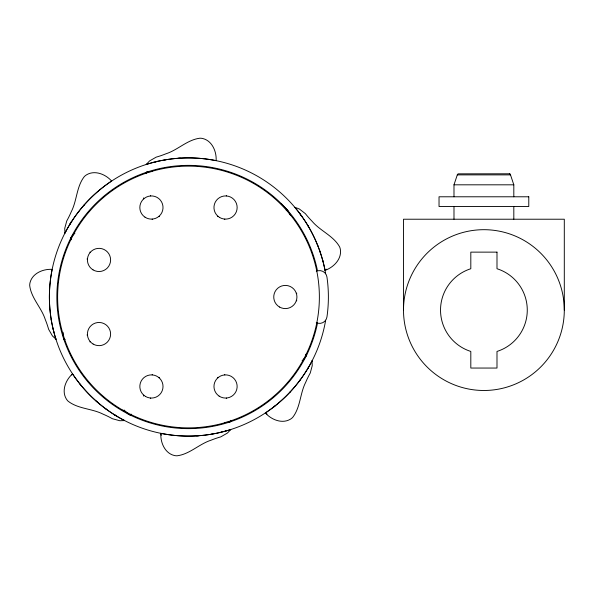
<?xml version="1.0" encoding="UTF-8"?>
<svg xmlns="http://www.w3.org/2000/svg" width="594" height="594" viewBox="0 0 594 594"><rect width="100%" height="100%" fill="white"/><g stroke="black" fill="none" stroke-linecap="round" stroke-linejoin="round"><path stroke-width="0.89" d="M453.987 196.785L453.987 184.816L457.298 174.881A2.279 1.611 -90 0 1 458.249 173.842L509.563 173.797A2.279 1.611 -90 0 1 510.528 174.859A2.279 1.611 90 0 0 509.555 173.842M131.215 414.159L130.368 415.102M143.406 396.079L143.778 395.181M152.175 374.911L152.361 374.465M217.716 216.676L217.901 216.231M226.299 195.953L226.485 195.508M150.497 398.492L150.683 398.047M159.081 377.769L159.266 377.324M224.629 219.535L224.807 219.089M70.33 239.003L71.332 239.724M70.389 238.877L70.916 237.823M306.653 354.997L306.333 355.635M306.571 355.167L306.252 355.813M306.066 356.177L305.554 357.18M70.99 237.674L71.436 236.813M305.554 357.187L302.131 360.773M111.62 181.059C105.754 174.361 94.884 169.795 86.583 174.807A11.568 10.573 -45 0 0 84.266 176.656C76.44 186.702 77.02 200.609 71.258 211.746A89.739 82.002 -45 0 1 66.751 220.953L64.753 228.311L64.917 233.123L65.852 231.348M312.065 360.877A127.903 116.884 -45 0 1 265.377 412.964C271.258 419.646 282.105 424.198 290.407 419.193A11.568 10.573 -45 0 0 292.716 417.344C300.542 407.298 299.963 393.391 305.724 382.254A89.739 82.002 -45 0 1 310.231 373.047L312.236 365.689L312.065 360.877L311.575 361.813M308.568 367.218L307.699 368.688M146.28 164.456L149.562 160.937L156.177 157.143A89.739 82.002 0 0 0 165.882 153.816C177.829 150.022 187.251 139.776 199.888 138.209A11.568 10.573 0 0 1 202.829 138.536C212.251 140.86 216.713 151.774 216.119 160.662A127.903 116.884 0 0 0 146.28 164.456L147.097 164.196M230.702 429.544L227.42 433.063L220.805 436.857A89.739 82.002 0 0 0 211.108 440.184C199.153 443.978 189.731 454.224 177.094 455.791A11.568 10.573 0 0 1 174.153 455.464C164.731 453.14 160.276 442.226 160.863 433.338A127.903 116.884 0 0 0 230.702 429.544L230.249 429.692M71.815 375L72.565 373.878C65.837 379.729 61.293 390.614 66.298 398.916A11.568 10.573 45 0 0 68.147 401.225C78.2 409.051 92.1 408.472 103.237 414.233A89.739 82.002 45 0 1 112.444 418.74L119.81 420.738L124.614 420.574A127.903 116.884 45 0 1 72.527 373.886M286.241 210.677L287.125 209.845L287.414 210.165M71.607 236.479L74.859 233.227M325.022 270.352C333.457 267.493 341.832 259.199 340.384 249.606A11.568 10.573 67.5 0 0 339.56 246.762C333.271 235.692 320.203 230.903 312.125 221.317A89.739 82.002 67.5 0 1 305.338 213.625L299.302 208.962L294.795 207.276A127.992 116.959 67.5 0 1 325.067 270.344L326.693 269.208M65.147 339.345L63.885 339.412M86.999 334.994L87.444 334.808M89.865 341.899L90.31 341.713M145.768 172.498L147.735 171.844M231.088 421.547L230.836 420.344M229.262 422.156L230.68 421.681M146.48 172.26L147.022 172.074M147.72 171.844L152.316 171.555M224.666 422.445L229.247 422.156M230.071 429.744L229.484 429.93M226.017 430.947L224.918 431.251M152.836 162.541L154.054 162.229M155.316 161.91L156.177 161.702A127.673 116.669 0 0 1 158.153 161.234M221.666 432.09L220.805 432.298M316.26 271.102L318.057 270.738A7.477 7.477 0 0 1 326.945 276.997A139.887 139.887 0 0 1 326.945 317.003A7.477 7.477 0 0 1 318.057 323.262L316.26 322.898M457.298 174.881L510.506 174.881L513.817 184.816L513.817 196.785M453.987 184.816L513.817 184.816M296.317 293.258L296.8 293.258M296.317 300.742L296.8 300.742M305.658 354.276L306.764 354.774M89.865 252.101L90.31 252.287M86.999 259.006L87.444 259.192M130.665 415.243L130.197 415.013M129.989 414.909L129.165 414.501M129.648 414.738L127.97 413.884L124.064 409.986M124.614 420.574L124.027 420.27M117.174 416.431L116.045 415.755M55.947 339.211L52.428 335.929L48.634 329.314A89.739 82.002 -90 0 0 45.307 319.617C41.513 307.662 31.274 298.24 29.7 285.603A11.568 10.573 90 0 1 30.027 282.662C32.358 273.24 43.265 268.778 52.161 269.372A127.903 116.884 -90 0 0 55.947 339.211L55.851 338.922M265.377 412.927L267.055 414.048M281.563 203.928L286.442 209.073M286.783 209.459L287.125 209.845M287.377 210.128L287.912 210.736M288.135 210.996L290.548 215.57M299.324 212.934L300.341 214.3M146.146 173.656L145.716 172.52M150.497 195.508L150.683 195.953M159.081 216.231L159.266 216.676M224.629 374.465L224.807 374.911M143.406 197.921L143.778 198.819M152.175 219.089L152.361 219.535M217.716 377.324L217.901 377.769M226.299 398.047L226.485 398.492M63.989 339.723L63.461 338.135M63.513 338.29L63.046 332.254M55.628 338.201L55.272 337.043M53.824 331.853L53.505 330.606M160.877 433.338L161.278 435.32M564.3 310.09A80.398 80.398 0 0 0 443.703 240.459A80.398 80.398 0 0 0 443.703 379.714A80.398 80.398 0 0 0 564.3 310.09L564.3 219.223L403.504 219.223L403.504 310.09M513.817 206.504L513.817 219.223M453.987 206.504L453.987 219.223M325.646 320.233A139.107 139.107 0 0 1 112.311 413.394A139.107 139.107 0 0 1 112.311 180.606A139.107 139.107 0 0 1 325.646 273.767M317.56 322.809A131.623 131.623 0 0 1 115.659 406.638A131.623 131.623 0 0 1 114.672 188.023A131.623 131.623 0 0 1 317.322 270.025M301.128 215.37A127.732 116.721 67.5 0 1 302.012 216.595M307.789 225.445A127.732 116.721 67.5 0 1 308.561 226.745M317.27 244.394A127.732 116.721 67.5 0 1 317.835 245.797M319.691 250.742A127.732 116.721 67.5 0 1 320.181 252.168M322.423 259.355A127.732 116.721 67.5 0 1 323.017 261.531M302.257 216.773A89.739 82.002 67.5 0 1 301.128 215.37M114.516 414.812A127.673 116.669 45 0 0 115.667 415.525A89.739 82.002 45 0 0 114.085 414.657M106.668 409.504A127.673 116.669 45 0 1 105.576 408.702M97.112 401.886A127.673 116.669 45 0 1 96.087 400.987M80.791 385.046A127.673 116.669 45 0 1 79.7 383.694M53.185 329.314A127.673 116.669 90 0 1 52.873 327.999M51.411 320.701A127.673 116.669 90 0 1 51.188 319.364M49.488 302.465A127.673 116.669 90 0 1 49.443 301.099M71.77 221.31A127.673 116.669 -45 0 0 69.966 224.168A89.739 82.002 -45 0 0 71.258 221.8M78.014 212.459A127.673 116.669 -45 0 1 78.846 211.39M83.606 205.621A127.673 116.669 -45 0 1 84.504 204.596M64.917 233.123A127.903 116.884 -45 0 1 111.605 181.036M212.86 433.962A127.673 116.669 0 0 1 211.523 434.192M198.723 435.736A127.673 116.669 0 0 1 196.681 435.87M306.66 370.404A127.673 116.669 -45 0 1 305.94 371.547M300.193 379.915A127.673 116.669 -45 0 1 299.376 380.999M290.644 391.424A127.673 116.669 -45 0 1 289.716 392.419M275.185 405.799A127.673 116.669 -45 0 1 273.827 406.868M164.122 160.038A127.673 116.669 0 0 1 165.459 159.808M178.259 158.264A127.673 116.669 0 0 1 180.301 158.13M528.779 196.785L439.033 196.785L439.033 206.504L528.779 206.504L528.779 196.785M496.992 252.131L470.812 252.131L470.812 268.733A43.377 43.377 0 0 0 470.812 351.44L470.812 368.05L496.992 368.05L496.992 351.44A43.377 43.377 0 0 0 496.992 268.733L496.992 252.131M122.602 410.083A130.88 130.88 0 0 0 319.372 297.527A130.88 130.88 0 0 0 123.507 183.398A130.88 130.88 0 0 0 122.602 410.083M93.058 269.884A11.59 11.59 0 0 0 110.603 260.12A11.59 11.59 0 0 0 93.377 249.807A11.59 11.59 0 0 0 93.058 269.884M93.124 344.045A11.59 11.59 0 0 0 110.603 334.17A11.59 11.59 0 0 0 93.31 323.968A11.59 11.59 0 0 0 93.124 344.045M145.523 396.45A11.59 11.59 0 0 0 163.023 386.605A11.59 11.59 0 0 0 145.745 376.373A11.59 11.59 0 0 0 145.523 396.45M219.089 396.094A11.59 11.59 0 0 0 237.117 387.266A11.59 11.59 0 0 0 220.456 376.069A11.59 11.59 0 0 0 219.089 396.094M279.544 307.039A11.59 11.59 0 0 0 296.933 297A11.59 11.59 0 0 0 279.544 286.961A11.59 11.59 0 0 0 279.544 307.039M219.646 217.493A11.59 11.59 0 0 0 237.147 207.648A11.59 11.59 0 0 0 219.869 197.416A11.59 11.59 0 0 0 219.646 217.493M144.958 217.144A11.59 11.59 0 0 0 162.994 208.316A11.59 11.59 0 0 0 146.332 197.111A11.59 11.59 0 0 0 144.958 217.144"/></g></svg>
